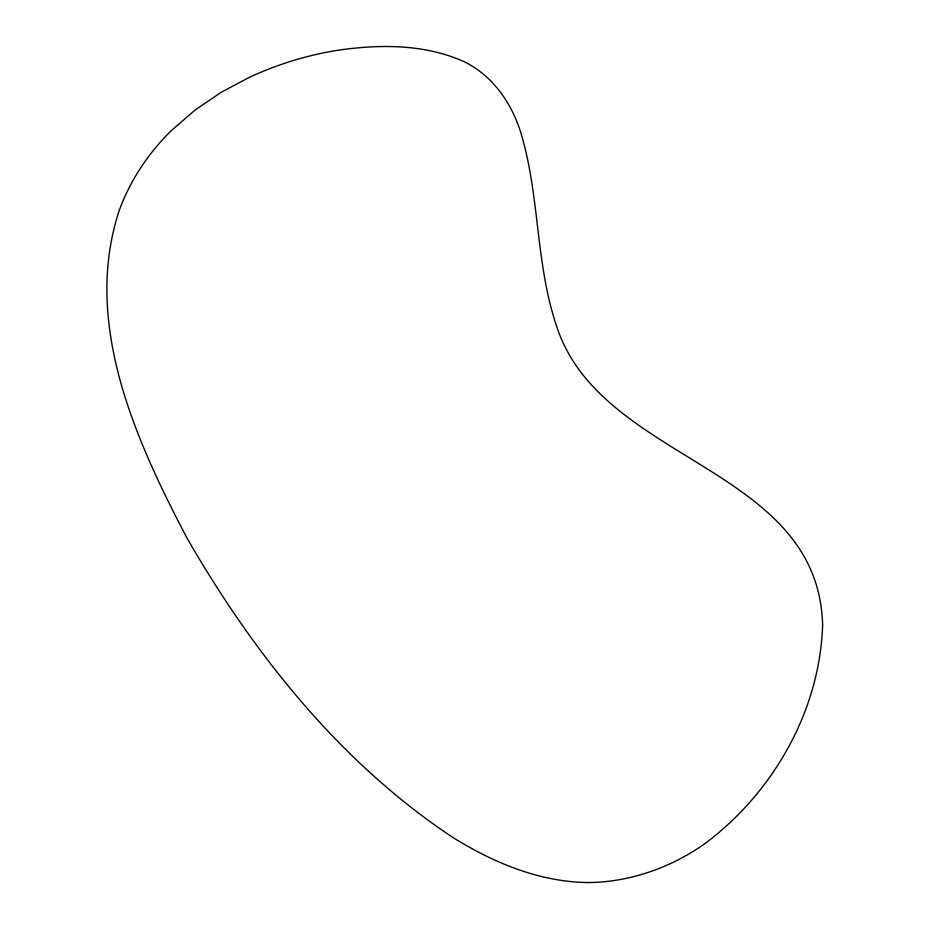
<?xml version="1.0" encoding="UTF-8"?>
<svg xmlns="http://www.w3.org/2000/svg" width="929" height="929" viewBox="0 0 929 929"><rect width="100%" height="100%" fill="white"/><g stroke="black" fill="none" stroke-linecap="round" stroke-linejoin="round"><path stroke-width="1.39" d="M822.629 625.089C819.854 711.254 772.673 793.645 703.799 844.438C670.483 867.628 630.954 881.667 590.229 882.55C540.701 882.608 493.88 862.995 452.435 837.192C340.107 762.546 254.012 654.202 187.135 538.321C135.529 439.998 82.228 322.758 119.214 210.558A233.063 203.648 -12.2 0 1 171.319 130.629L195.136 109.994L221.207 92.308L248.972 77.525A295.097 257.844 -12.2 0 1 336.612 50.445C378.533 44.232 423.055 43.802 462.596 60.966C491.998 74.587 511.6 102.666 520.914 132.998C539.772 195.485 535.452 262.512 556.099 324.593C599.321 463.095 818.321 465.278 822.629 625.089"/></g></svg>
